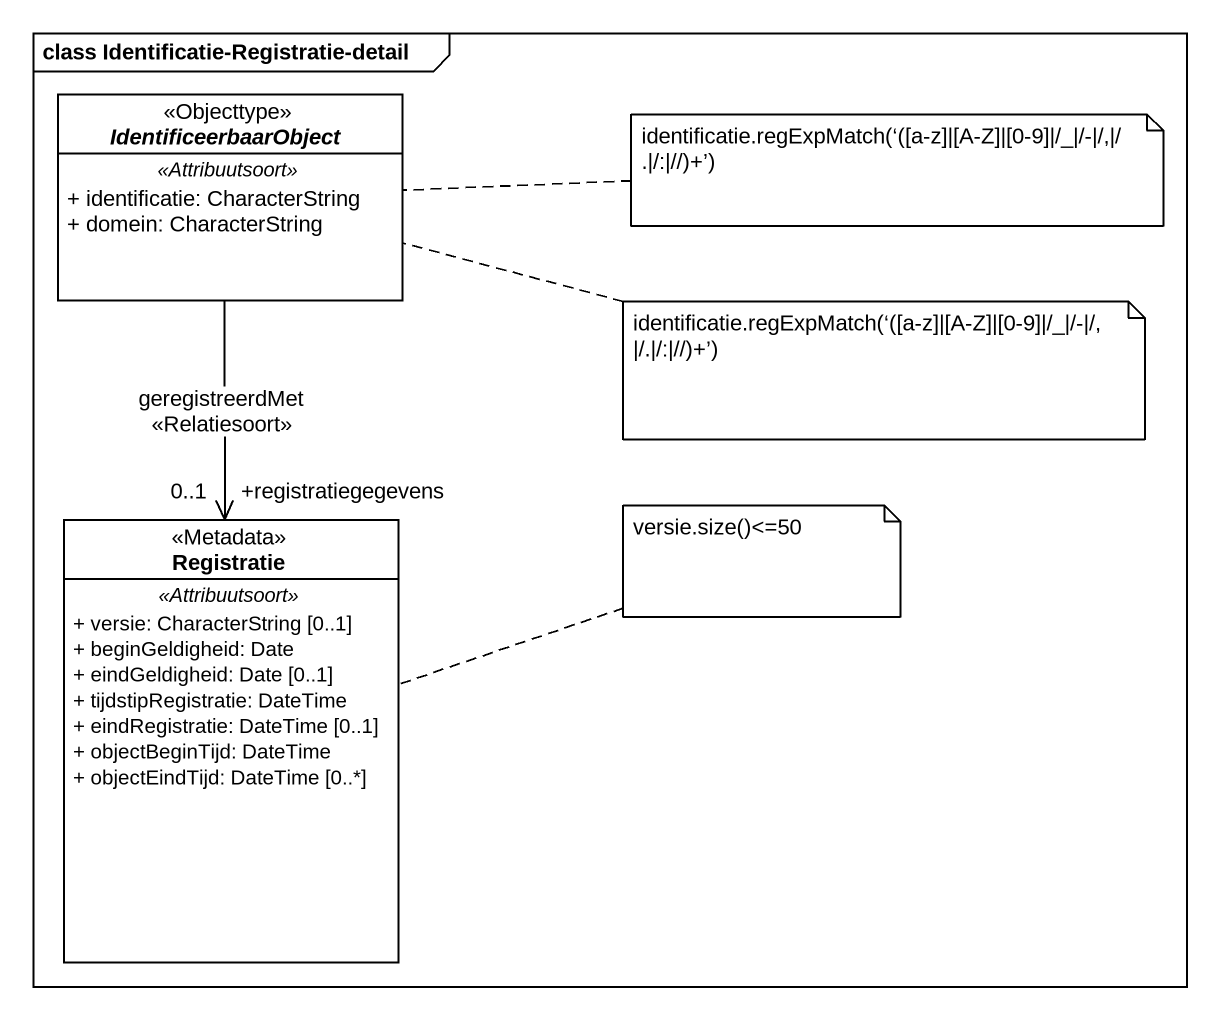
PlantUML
@startuml
mainframe class Identificatie-Registratie-detail
hide circle
hide empty members
skinparam classAttributeIconSize 0
abstract class IdentificeerbaarObject <<Objecttype>> {
  .. <<Attribuutsoort>> ..
  + identificatie: CharacterString
  + domein: CharacterString
}
class Registratie <<Metadata>> {
  .. <<Attribuutsoort>> ..
  + versie: CharacterString [0..1]
  + beginGeldigheid: Date
  + eindGeldigheid: Date [0..1]
  + tijdstipRegistratie: DateTime
  + eindRegistratie: DateTime [0..1]
  + objectBeginTijd: DateTime
  + objectEindTijd: DateTime [0..*]
}
IdentificeerbaarObject --> "+registratiegegevens\n0..1" Registratie : geregistreerdMet\n<<Relatiesoort>>
note right of IdentificeerbaarObject : identificatie.regExpMatch(‘([a-z]|[A-Z]|[0-9]|/_|/-|/,|/.|/:|//)+’)
note right of IdentificeerbaarObject : identificatie.regExpMatch(‘([a-z]|[A-Z]|[0-9]|/_|/-|/,|/.|/:|//)+’)
note right of Registratie : versie.size()<=50
@enduml
